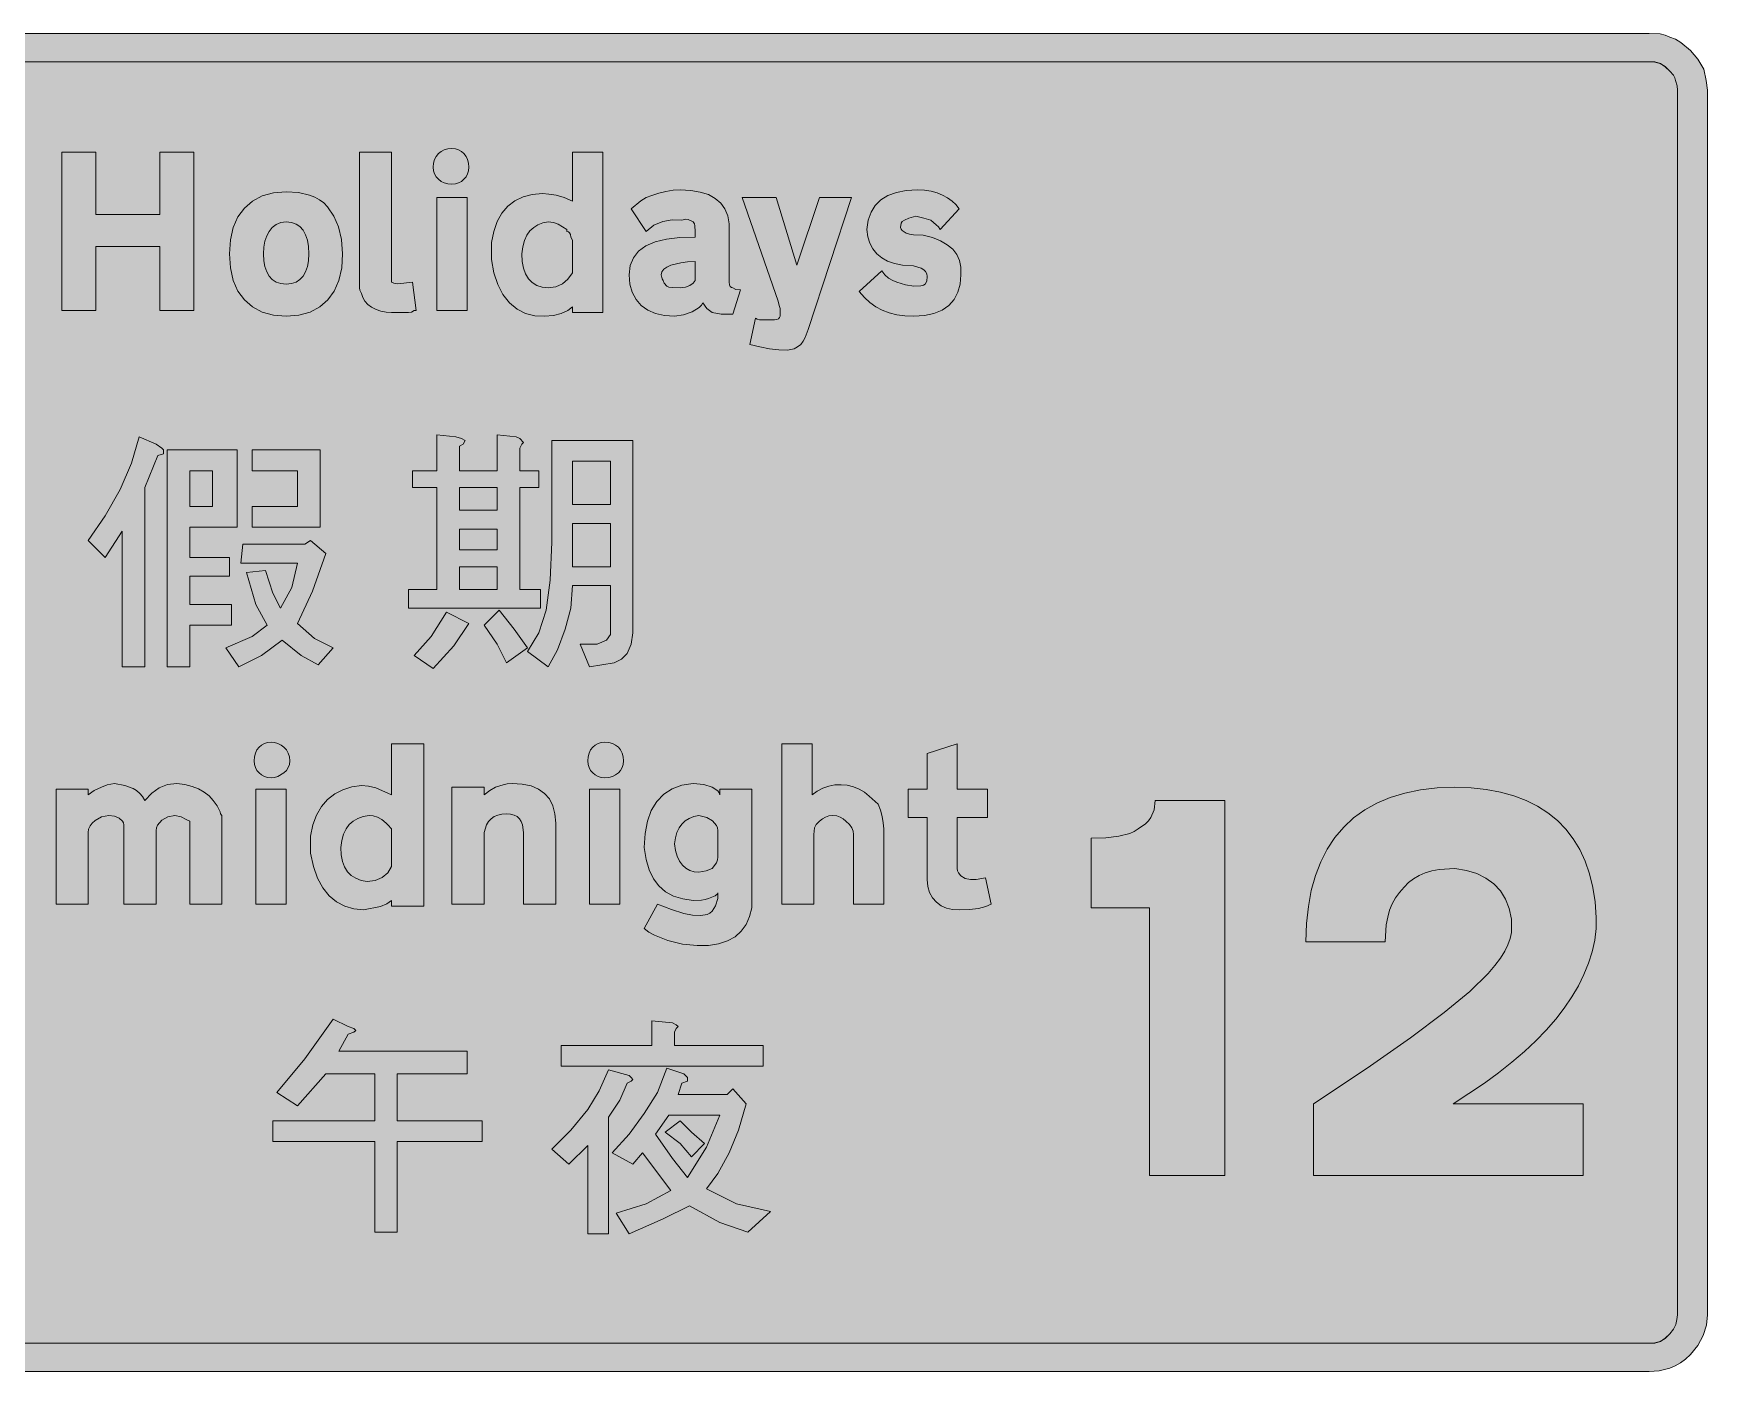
# Model space of a CAD drawing. Header units: metres. Extents: x 22 to 547, y 30 to 243.
# Drawn here: x 280.6 to 547, y 30.5 to 243.5 of the extents above; entities that cross this region are included whole.
import ezdxf

# ---------------------------------------------------------------- set-up
doc = ezdxf.new("R2010")
doc.units = ezdxf.units.M
doc.layers.add('FILL_BLACK_000000', color=7, linetype='Continuous', true_color=0x000000)
doc.layers.add('FILL_WHITE_FFFFFF', color=7, linetype='Continuous', true_color=0xffffff)

msp = doc.modelspace()

# ---------------------------------------------------------------- hatches: boundary and pattern name
at = {"layer": 'FILL_BLACK_000000', "true_color": 0x000000}
h = msp.add_hatch(color=7, dxfattribs=at)
h.dxf.hatch_style = 1
h.paths.add_polyline_path([(539.45, 243.4), (540.26, 243.23), (540.99, 242.88), (541.89, 242.55), (542.75, 242.05), (544.29, 240.78), (545.45, 239.39), (546.39, 237.78), (546.8, 236.02), (546.99, 234.48), (546.99, 39.48), (546.82, 37.86), (546.31, 36.22), (545.47, 34.63), (544.29, 33.18), (543.49, 32.46), (542.67, 31.87), (541.83, 31.4), (540.99, 31.04), (539.31, 30.61), (537.69, 30.48), (31.29, 30.48), (29.67, 30.61), (28.03, 31.04), (27.22, 31.4), (26.44, 31.87), (25.69, 32.46), (24.99, 33.18), (23.71, 34.57), (23.22, 35.33), (22.89, 36.18), (22.54, 37.08), (22.36, 37.94), (22.29, 39.48), (22.29, 234.48), (22.42, 236.1), (22.85, 237.74), (23.21, 238.55), (23.68, 239.33), (24.27, 240.08), (24.99, 240.78), (26.38, 242.05), (27.14, 242.55), (27.99, 242.88), (28.89, 243.23), (29.75, 243.4), (31.29, 243.48), (537.69, 243.48), (539.45, 243.4)])
h.paths.add_polyline_path([(29.57, 238.61), (28.81, 238.19), (28.14, 237.63), (27.58, 236.96), (27.16, 236.2), (26.88, 235.36), (26.79, 234.48), (26.79, 39.48), (26.85, 38.76), (27.05, 37.98), (27.42, 37.2), (27.99, 36.48), (28.89, 35.74), (29.75, 35.28), (30.56, 35.05), (31.29, 34.98), (537.69, 34.98), (538.59, 35.05), (539.45, 35.28), (540.26, 35.74), (540.99, 36.48), (541.56, 37.2), (541.93, 37.98), (542.13, 38.76), (542.19, 39.48), (542.19, 234.48), (542.15, 235.12), (541.89, 235.98), (541.79, 236.43), (541.55, 236.84), (540.99, 237.48), (540.26, 238.22), (539.45, 238.68), (538.59, 238.91), (537.69, 238.98), (31.29, 238.98), (30.41, 238.89), (29.57, 238.61)], flags=16)
h = msp.add_hatch(color=7, dxfattribs=at)
h.dxf.hatch_style = 1
h.paths.add_polyline_path([(295.59, 214.68), (300.69, 214.68), (300.69, 224.58), (306.09, 224.58), (306.09, 199.38), (300.69, 199.38), (300.69, 209.58), (295.59, 209.58), (290.49, 209.58), (290.49, 199.38), (285.09, 199.38), (285.09, 224.58), (290.49, 224.58), (290.49, 214.68), (295.59, 214.68)])
h = msp.add_hatch(color=7, dxfattribs=at)
h.dxf.hatch_style = 1
h.paths.add_polyline_path([(337.59, 205.08), (337.59, 204.78), (337.59, 204.18), (337.59, 203.88), (337.94, 203.71), (338.57, 203.65), (340.89, 203.88), (341.49, 199.38), (341.19, 199.38), (340.74, 199.12), (340.29, 199.08), (337.59, 199.08), (336.71, 199.14), (335.87, 199.3), (335.1, 199.55), (334.4, 199.9), (333.81, 200.34), (333.33, 200.85), (332.98, 201.43), (332.79, 202.08), (332.53, 202.64), (332.49, 202.98), (332.49, 203.28), (332.49, 224.58), (337.59, 224.58), (337.59, 205.08)])
h = msp.add_hatch(color=7, dxfattribs=at)
h.dxf.hatch_style = 1
h.paths.add_polyline_path([(349.84, 221.63), (349.68, 221.13), (349.43, 220.67), (349.1, 220.27), (348.7, 219.94), (348.24, 219.69), (347.74, 219.53), (347.19, 219.48), (346.54, 219.53), (345.96, 219.69), (345.45, 219.94), (345.02, 220.27), (344.66, 220.67), (344.41, 221.13), (344.25, 221.63), (344.19, 222.18), (344.25, 222.83), (344.41, 223.41), (344.66, 223.92), (345.02, 224.35), (345.45, 224.71), (345.96, 224.96), (346.54, 225.12), (347.19, 225.18), (347.74, 225.12), (348.24, 224.96), (348.7, 224.71), (349.1, 224.35), (349.43, 223.92), (349.68, 223.41), (349.84, 222.83), (349.89, 222.18), (349.84, 221.63)])
h = msp.add_hatch(color=7, dxfattribs=at)
h.dxf.hatch_style = 1
h.paths.add_polyline_path([(371.19, 224.58), (371.19, 199.08), (366.39, 199.08), (366.39, 199.98), (365.6, 199.37), (364.59, 198.89), (363.35, 198.59), (361.89, 198.48), (360.35, 198.53), (358.89, 198.92), (357.54, 199.61), (356.34, 200.62), (355.3, 201.92), (354.47, 203.5), (353.85, 205.36), (353.49, 207.48), (353.49, 208.08), (353.49, 209.58), (353.49, 210.18), (353.83, 211.98), (354.38, 213.55), (355.13, 214.89), (356.08, 215.99), (357.21, 216.86), (358.51, 217.48), (359.97, 217.85), (361.59, 217.98), (362.59, 217.92), (363.76, 217.72), (365.05, 217.35), (366.39, 216.78), (366.39, 224.58), (371.19, 224.58)])
h.paths.add_polyline_path([(366.35, 210.59), (366.09, 211.08), (366.04, 211.47), (365.9, 211.75), (365.71, 211.92), (365.49, 211.98), (365.49, 212.28), (364.1, 213.1), (363.34, 213.38), (362.49, 213.48), (361.63, 213.31), (360.86, 213.02), (360.19, 212.6), (359.6, 212.05), (359.12, 211.36), (358.74, 210.53), (358.46, 209.53), (358.29, 208.38), (358.36, 207.2), (358.57, 206.14), (358.91, 205.22), (359.38, 204.44), (359.97, 203.82), (360.69, 203.36), (361.53, 203.08), (362.49, 202.98), (363.73, 203.14), (364.78, 203.62), (365.65, 204.37), (366.39, 205.38), (366.39, 209.88), (366.35, 210.59)], flags=16)
h = msp.add_hatch(color=7, dxfattribs=at)
h.dxf.hatch_style = 1
h.paths.add_polyline_path([(385.85, 212.84), (385.76, 213.2), (385.59, 213.48), (384.8, 213.85), (384.37, 213.9), (383.79, 213.78), (382.22, 213.84), (380.72, 213.55), (379.32, 212.94), (378.09, 211.98), (375.69, 215.58), (377.23, 216.85), (378.09, 217.35), (378.99, 217.68), (380.11, 218.07), (381.24, 218.35), (382.37, 218.52), (383.49, 218.58), (385.19, 218.5), (386.69, 218.24), (387.99, 217.82), (389.08, 217.23), (389.96, 216.47), (390.62, 215.54), (391.07, 214.45), (391.29, 213.18), (391.29, 203.88), (391.34, 203.49), (391.48, 203.2), (391.67, 203.04), (391.89, 202.98), (392.38, 202.72), (393.09, 202.68), (391.89, 198.78), (390.02, 198.82), (388.59, 199.08), (387.73, 199.72), (387.09, 200.58), (386.88, 200.23), (386.51, 199.87), (385.4, 199.19), (384.01, 198.68), (382.59, 198.48), (380.99, 198.59), (379.57, 198.92), (378.33, 199.46), (377.3, 200.2), (376.48, 201.15), (375.88, 202.28), (375.51, 203.59), (375.39, 205.08), (375.56, 206.54), (376.06, 207.79), (376.89, 208.82), (378.05, 209.65), (379.54, 210.29), (381.34, 210.73), (383.46, 210.99), (385.89, 211.08), (385.89, 211.98), (385.85, 212.84)])
h.paths.add_polyline_path([(380.79, 204.18), (380.98, 203.73), (381.39, 203.28), (381.72, 203.11), (382.22, 203.02), (383.49, 202.98), (384.33, 203.08), (385.03, 203.35), (385.56, 203.74), (385.89, 204.18), (385.89, 207.18), (384.65, 207.13), (383.6, 206.99), (381.99, 206.58), (381.38, 206.3), (380.9, 205.94), (380.6, 205.53), (380.49, 205.08), (380.64, 204.4), (380.79, 204.18)], flags=16)
h = msp.add_hatch(color=7, dxfattribs=at)
h.dxf.hatch_style = 1
h.paths.add_polyline_path([(428.06, 203.59), (427.69, 202.28), (427.08, 201.15), (426.24, 200.2), (425.17, 199.46), (423.89, 198.92), (422.39, 198.59), (420.69, 198.48), (419.28, 198.54), (417.98, 198.71), (416.78, 199), (415.67, 199.42), (414.64, 199.96), (413.69, 200.63), (412.81, 201.44), (411.99, 202.38), (415.59, 205.68), (416.09, 205.06), (416.68, 204.55), (417.32, 204.16), (417.99, 203.88), (419.34, 203.47), (420.69, 203.28), (421.82, 203.32), (422.21, 203.41), (422.49, 203.58), (422.75, 204.07), (422.79, 204.78), (422.73, 205.2), (422.56, 205.57), (422.27, 205.88), (421.85, 206.13), (420.64, 206.47), (418.89, 206.58), (417.62, 206.86), (416.52, 207.26), (415.58, 207.78), (414.8, 208.42), (414.18, 209.18), (413.7, 210.08), (413.37, 211.11), (413.19, 212.28), (413.42, 213.76), (413.87, 215.04), (414.54, 216.12), (415.44, 217), (416.56, 217.69), (417.91, 218.19), (419.49, 218.48), (421.29, 218.58), (422.39, 218.52), (423.42, 218.36), (424.38, 218.11), (425.27, 217.75), (426.07, 217.32), (426.77, 216.81), (427.38, 216.23), (427.89, 215.58), (424.89, 212.28), (424.61, 212.68), (424.25, 213.03), (423.39, 213.78), (422.3, 214.08), (420.99, 214.38), (419.87, 214.08), (419.19, 213.78), (418.84, 213.55), (418.66, 213.29), (418.59, 212.58), (418.65, 212.35), (418.81, 212.13), (419.49, 211.68), (420, 211.51), (420.62, 211.42), (422.19, 211.38), (423.67, 210.99), (424.94, 210.48), (426.01, 209.86), (426.88, 209.13), (427.53, 208.29), (427.97, 207.33), (428.19, 206.26), (428.19, 205.08), (428.06, 203.59)])
h = msp.add_hatch(color=7, dxfattribs=at)
h.dxf.hatch_style = 1
h.paths.add_polyline_path([(329.19, 204.18), (328.45, 202.48), (327.43, 201.07), (326.14, 199.95), (324.6, 199.14), (322.81, 198.65), (320.79, 198.48), (318.77, 198.65), (316.98, 199.14), (315.44, 199.95), (314.15, 201.07), (313.13, 202.48), (312.39, 204.18), (311.94, 206.15), (311.79, 208.38), (311.94, 210.61), (312.39, 212.58), (313.13, 214.28), (314.15, 215.69), (315.44, 216.81), (316.98, 217.62), (318.77, 218.11), (320.79, 218.28), (322.75, 218.16), (324.54, 217.75), (325.35, 217.43), (326.11, 217.01), (326.79, 216.5), (327.39, 215.88), (328.4, 214.41), (329.15, 212.69), (329.63, 210.69), (329.79, 208.38), (329.64, 206.15), (329.19, 204.18)])
h.paths.add_polyline_path([(324.17, 210.57), (323.88, 211.44), (323.49, 212.17), (322.98, 212.74), (322.37, 213.15), (321.63, 213.4), (320.79, 213.48), (319.95, 213.37), (319.21, 213.07), (318.6, 212.59), (318.09, 211.98), (317.7, 211.25), (317.41, 210.4), (317.25, 209.45), (317.19, 208.38), (317.25, 207.31), (317.41, 206.36), (317.7, 205.54), (318.09, 204.85), (318.6, 204.31), (319.21, 203.91), (319.95, 203.66), (320.79, 203.58), (321.63, 203.66), (322.37, 203.91), (322.98, 204.31), (323.49, 204.85), (323.88, 205.54), (324.17, 206.36), (324.33, 207.31), (324.39, 208.38), (324.33, 209.55), (324.17, 210.57)], flags=16)
h = msp.add_hatch(color=7, dxfattribs=at)
h.dxf.hatch_style = 1
h.paths.add_polyline_path([(344.79, 199.38), (344.79, 217.38), (349.59, 217.38), (349.59, 199.38), (344.79, 199.38)])
h = msp.add_hatch(color=7, dxfattribs=at)
h.dxf.hatch_style = 1
h.paths.add_polyline_path([(403.89, 196.38), (403.4, 195.07), (403.09, 194.48), (402.69, 193.98), (402.19, 193.59), (401.64, 193.3), (400.59, 193.08), (399.19, 193.14), (397.7, 193.3), (396.16, 193.59), (394.59, 193.98), (395.49, 198.18), (395.77, 198.01), (396.13, 197.92), (396.99, 197.88), (398.49, 197.88), (398.88, 197.93), (399.17, 198.07), (399.33, 198.26), (399.39, 198.48), (399.39, 199.68), (399.24, 200.17), (399.09, 200.88), (393.39, 217.38), (398.79, 217.38), (402.09, 206.58), (405.69, 217.38), (410.79, 217.38), (403.89, 196.38)])
h = msp.add_hatch(color=7, dxfattribs=at)
h.dxf.hatch_style = 1
h.paths.add_polyline_path([(300.99, 177.48), (301.29, 177.18), (301.29, 176.58), (300.39, 176.28), (298.29, 171.18), (298.29, 142.68), (294.69, 142.68), (294.69, 164.28), (291.99, 160.08), (289.29, 162.78), (291.99, 166.68), (294.39, 170.88), (296.19, 175.08), (297.39, 179.28), (300.09, 178.08), (300.99, 177.48)])
h = msp.add_hatch(color=7, dxfattribs=at)
h.dxf.hatch_style = 1
h.paths.add_polyline_path([(348.69, 178.98), (349.29, 178.68), (348.99, 178.08), (348.39, 177.78), (348.39, 173.88), (354.39, 173.88), (354.39, 179.58), (357.39, 179.28), (357.99, 178.98), (358.59, 178.38), (358.29, 178.08), (357.99, 177.48), (357.99, 173.88), (360.99, 173.88), (360.99, 171.18), (357.99, 171.18), (357.99, 154.98), (361.29, 154.98), (361.29, 151.98), (340.29, 151.98), (340.29, 154.98), (344.79, 154.98), (344.79, 171.18), (340.89, 171.18), (340.89, 173.88), (344.79, 173.88), (344.79, 179.58), (347.79, 179.28), (348.69, 178.98)])
h.paths.add_polyline_path([(348.39, 161.28), (354.39, 161.28), (354.39, 164.58), (348.39, 164.58), (348.39, 161.28)], flags=16)
h.paths.add_polyline_path([(348.39, 158.58), (348.39, 154.98), (354.39, 154.98), (354.39, 158.58), (348.39, 158.58)], flags=16)
h.paths.add_polyline_path([(354.39, 171.18), (348.39, 171.18), (348.39, 167.58), (354.39, 167.58), (354.39, 171.18)], flags=16)
h = msp.add_hatch(color=7, dxfattribs=at)
h.dxf.hatch_style = 1
h.paths.add_polyline_path([(375.69, 146.28), (375.09, 144.78), (374.19, 143.88), (372.99, 143.28), (369.09, 142.68), (367.59, 146.28), (370.29, 146.28), (371.79, 146.88), (372.39, 147.78), (372.39, 155.58), (366.39, 155.58), (366.09, 151.98), (365.19, 148.68), (363.99, 145.38), (362.49, 142.68), (359.19, 145.08), (360.99, 148.08), (362.19, 151.68), (362.79, 156.48), (363.09, 162.48), (363.09, 178.68), (375.99, 178.68), (375.99, 148.08), (375.69, 146.28)])
h.paths.add_polyline_path([(366.39, 165.48), (366.39, 158.58), (372.39, 158.58), (372.39, 165.48), (366.39, 165.48)], flags=16)
h.paths.add_polyline_path([(372.39, 175.38), (366.39, 175.38), (366.39, 168.48), (372.39, 168.48), (372.39, 175.38)], flags=16)
h = msp.add_hatch(color=7, dxfattribs=at)
h.dxf.hatch_style = 1
h.paths.add_polyline_path([(312.99, 164.88), (305.49, 164.88), (305.49, 160.08), (311.79, 160.08), (311.79, 157.08), (305.49, 157.08), (305.49, 152.58), (312.09, 152.58), (312.09, 149.28), (305.49, 149.28), (305.49, 142.68), (301.89, 142.68), (301.89, 177.18), (312.99, 177.18), (312.99, 164.88)])
h.paths.add_polyline_path([(309.09, 173.88), (305.49, 173.88), (305.49, 168.18), (309.09, 168.18), (309.09, 173.88)], flags=16)
h = msp.add_hatch(color=7, dxfattribs=at)
h.dxf.hatch_style = 1
h.paths.add_polyline_path([(326.19, 177.18), (326.19, 164.88), (315.39, 164.88), (315.39, 168.18), (322.59, 168.18), (322.59, 173.88), (315.39, 173.88), (315.39, 177.18), (326.19, 177.18)])
h = msp.add_hatch(color=7, dxfattribs=at)
h.dxf.hatch_style = 1
h.paths.add_polyline_path([(323.79, 162.18), (324.69, 162.78), (327.09, 160.68), (324.99, 154.68), (322.59, 149.58), (325.29, 147.18), (328.29, 145.68), (325.89, 142.98), (323.19, 144.48), (320.19, 146.88), (316.89, 144.48), (313.29, 142.68), (311.19, 145.68), (315.39, 147.48), (317.79, 149.28), (315.99, 152.58), (314.49, 157.68), (317.49, 157.98), (318.69, 154.38), (319.89, 151.98), (321.69, 155.28), (322.59, 159.18), (313.59, 159.18), (313.89, 162.18), (323.79, 162.18)])
h = msp.add_hatch(color=7, dxfattribs=at)
h.dxf.hatch_style = 1
h.paths.add_polyline_path([(343.89, 147.48), (346.29, 151.38), (349.89, 149.58), (347.49, 145.98), (344.19, 142.38), (341.19, 144.48), (343.89, 147.48)])
h = msp.add_hatch(color=7, dxfattribs=at)
h.dxf.hatch_style = 1
h.paths.add_polyline_path([(357.09, 148.68), (359.19, 145.68), (355.89, 143.28), (354.39, 146.28), (352.29, 149.28), (354.69, 151.68), (357.09, 148.68)])
h = msp.add_hatch(color=7, dxfattribs=at)
h.dxf.hatch_style = 1
h.paths.add_polyline_path([(321.32, 127.13), (321.13, 126.63), (320.84, 126.17), (320.45, 125.77), (319.49, 125.19), (318.95, 125.03), (318.39, 124.98), (317.84, 125.03), (317.34, 125.19), (316.88, 125.44), (316.48, 125.77), (316.15, 126.17), (315.9, 126.63), (315.74, 127.13), (315.69, 127.68), (315.74, 128.33), (315.9, 128.91), (316.15, 129.42), (316.48, 129.85), (316.88, 130.21), (317.34, 130.46), (317.84, 130.62), (318.39, 130.68), (318.95, 130.62), (319.49, 130.46), (320, 130.21), (320.45, 129.85), (320.84, 129.42), (321.13, 128.91), (321.32, 128.33), (321.39, 127.68), (321.32, 127.13)])
h = msp.add_hatch(color=7, dxfattribs=at)
h.dxf.hatch_style = 1
h.paths.add_polyline_path([(374.43, 127.13), (374.27, 126.63), (374.02, 126.17), (373.67, 125.77), (373.23, 125.44), (372.72, 125.19), (372.14, 125.03), (371.49, 124.98), (370.94, 125.03), (370.44, 125.19), (369.98, 125.44), (369.58, 125.77), (369.25, 126.17), (369, 126.63), (368.84, 127.13), (368.79, 127.68), (368.84, 128.33), (369, 128.91), (369.25, 129.42), (369.58, 129.85), (369.98, 130.21), (370.44, 130.46), (370.94, 130.62), (371.49, 130.68), (372.14, 130.62), (372.72, 130.46), (373.23, 130.21), (373.67, 129.85), (374.02, 129.42), (374.27, 128.91), (374.43, 128.33), (374.49, 127.68), (374.43, 127.13)])
h = msp.add_hatch(color=7, dxfattribs=at)
h.dxf.hatch_style = 1
h.paths.add_polyline_path([(342.69, 130.38), (342.69, 104.58), (337.59, 104.58), (337.59, 105.48), (336.8, 104.91), (335.79, 104.5), (333.09, 103.98), (331.56, 104.12), (330.13, 104.54), (328.82, 105.25), (327.65, 106.23), (326.64, 107.5), (325.79, 109.04), (325.14, 110.87), (324.69, 112.98), (324.69, 113.58), (324.69, 115.38), (324.69, 115.68), (325.04, 117.48), (325.62, 119.05), (326.41, 120.4), (327.39, 121.53), (328.54, 122.43), (329.84, 123.1), (331.26, 123.55), (332.79, 123.78), (333.92, 123.67), (335.08, 123.37), (337.59, 122.28), (337.59, 130.38), (342.69, 130.38)])
h.paths.add_polyline_path([(337.59, 116.88), (336.99, 117.48), (336.69, 117.78), (336.02, 118.35), (335.34, 118.72), (334.66, 118.92), (333.99, 118.98), (333.03, 118.81), (332.19, 118.52), (331.46, 118.1), (330.84, 117.55), (330.33, 116.86), (329.94, 116.03), (329.66, 115.03), (329.49, 113.88), (329.56, 112.71), (329.77, 111.69), (330.11, 110.8), (330.58, 110.05), (331.17, 109.45), (331.89, 108.99), (332.73, 108.66), (333.69, 108.48), (334.97, 108.64), (336.09, 109.12), (336.98, 109.87), (337.59, 110.88), (337.59, 115.38), (337.59, 116.88)], flags=16)
h = msp.add_hatch(color=7, dxfattribs=at)
h.dxf.hatch_style = 1
h.paths.add_polyline_path([(405.32, 122.88), (406.21, 123.35), (407.15, 123.67), (408.13, 123.85), (409.12, 123.9), (410.1, 123.8), (411.06, 123.56), (411.99, 123.18), (412.84, 122.68), (413.6, 122.09), (414.99, 120.78), (415.38, 119.83), (415.66, 118.83), (415.83, 117.83), (415.89, 116.88), (415.89, 104.88), (411.09, 104.88), (411.09, 115.98), (411.03, 116.48), (410.83, 117.03), (410.46, 117.58), (409.89, 118.08), (409.44, 118.47), (408.95, 118.75), (408.41, 118.92), (407.79, 118.98), (407.17, 118.92), (406.63, 118.75), (406.14, 118.47), (405.69, 118.08), (405.17, 117.58), (404.9, 117.03), (404.79, 115.98), (404.79, 104.88), (399.69, 104.88), (399.69, 130.38), (404.49, 130.38), (404.49, 122.28), (405.32, 122.88)])
h = msp.add_hatch(color=7, dxfattribs=at)
h.dxf.hatch_style = 1
h.paths.add_polyline_path([(432.39, 123.18), (432.39, 118.68), (427.59, 118.68), (427.59, 110.58), (427.64, 110.18), (427.78, 109.87), (428.19, 109.38), (428.83, 108.97), (429.69, 108.78), (430.59, 108.78), (432.09, 109.08), (432.99, 104.88), (432.15, 104.49), (431, 104.2), (429.57, 104.04), (427.89, 103.98), (426.82, 104.04), (425.87, 104.24), (425.02, 104.61), (424.29, 105.18), (423.68, 105.91), (423.2, 106.75), (422.9, 107.71), (422.79, 108.78), (422.79, 118.68), (419.79, 118.68), (419.79, 123.18), (422.79, 123.18), (422.79, 128.88), (427.59, 130.38), (427.59, 123.18), (432.39, 123.18)])
h = msp.add_hatch(color=7, dxfattribs=at)
h.dxf.hatch_style = 1
h.paths.add_polyline_path([(301.99, 118.77), (301.03, 118.23), (300.35, 117.46), (300.16, 117.03), (300.09, 116.58), (300.09, 116.28), (300.09, 104.88), (294.99, 104.88), (294.99, 117.48), (294.94, 117.8), (294.78, 118.09), (294.24, 118.57), (293.47, 118.87), (292.59, 118.98), (291.44, 118.77), (290.38, 118.19), (289.94, 117.79), (289.59, 117.33), (289.37, 116.83), (289.29, 116.28), (289.29, 104.88), (284.19, 104.88), (284.19, 123.18), (289.29, 123.18), (289.29, 122.28), (290.23, 122.99), (291.39, 123.48), (292.33, 123.89), (293.49, 124.08), (295.13, 123.78), (296.45, 123.29), (297.01, 122.95), (297.5, 122.52), (297.92, 122), (298.29, 121.38), (299.42, 122.56), (300.61, 123.4), (301.92, 123.91), (303.39, 124.08), (304.67, 123.91), (305.82, 123.63), (306.84, 123.24), (307.74, 122.73), (308.53, 122.11), (309.21, 121.38), (309.8, 120.54), (310.29, 119.58), (310.33, 119.28), (310.59, 118.98), (310.59, 118.38), (310.59, 118.08), (310.59, 104.88), (305.49, 104.88), (305.49, 117.48), (305.49, 118.08), (304.89, 118.38), (304.1, 118.79), (303.09, 118.98), (301.99, 118.77)])
h = msp.add_hatch(color=7, dxfattribs=at)
h.dxf.hatch_style = 1
h.paths.add_polyline_path([(315.99, 104.88), (315.99, 123.18), (320.79, 123.18), (320.79, 104.88), (315.99, 104.88)])
h = msp.add_hatch(color=7, dxfattribs=at)
h.dxf.hatch_style = 1
h.paths.add_polyline_path([(358.59, 104.88), (358.59, 115.68), (358.59, 115.98), (358.59, 116.28), (358.42, 117.51), (358.21, 118.02), (357.92, 118.45), (357.54, 118.81), (357.07, 119.06), (356.52, 119.22), (355.89, 119.28), (355.14, 119.22), (354.48, 119.06), (353.91, 118.81), (353.42, 118.45), (353.01, 118.02), (352.68, 117.51), (352.29, 116.28), (352.29, 104.88), (347.19, 104.88), (347.19, 123.48), (352.29, 123.48), (352.29, 122.28), (353.19, 122.99), (354.09, 123.48), (355.33, 123.89), (355.99, 124.03), (356.79, 124.08), (358.38, 123.98), (359.77, 123.69), (360.95, 123.19), (361.93, 122.5), (362.69, 121.62), (363.24, 120.54), (363.58, 119.26), (363.69, 117.78), (363.69, 117.48), (363.69, 104.88), (358.59, 104.88)])
h = msp.add_hatch(color=7, dxfattribs=at)
h.dxf.hatch_style = 1
h.paths.add_polyline_path([(369.09, 104.88), (369.09, 123.18), (373.89, 123.18), (373.89, 104.88), (369.09, 104.88)])
h = msp.add_hatch(color=7, dxfattribs=at)
h.dxf.hatch_style = 1
h.paths.add_polyline_path([(393.99, 101.65), (393.22, 100.59), (392.23, 99.7), (391.03, 99.02), (389.62, 98.54), (388, 98.29), (386.19, 98.28), (383.87, 98.49), (381.54, 99.07), (379.44, 99.93), (378.54, 100.43), (377.79, 100.98), (379.89, 104.88), (382.1, 104.02), (384.09, 103.38), (385.44, 103.12), (386.79, 103.08), (387.8, 103.25), (388.22, 103.46), (388.59, 103.75), (389.15, 104.6), (389.49, 105.78), (389.49, 106.68), (389.38, 106.45), (389.08, 106.23), (387.99, 105.78), (387.49, 105.61), (386.9, 105.52), (385.59, 105.48), (383.9, 105.71), (382.43, 106.16), (381.17, 106.85), (380.11, 107.77), (379.26, 108.93), (378.59, 110.33), (378.1, 111.98), (377.79, 113.88), (377.92, 116.11), (378.29, 118.09), (378.91, 119.8), (379.78, 121.23), (380.88, 122.38), (382.22, 123.25), (383.79, 123.81), (385.59, 124.08), (387.26, 123.93), (388.59, 123.52), (389.47, 122.94), (389.71, 122.62), (389.79, 122.28), (389.79, 123.18), (394.89, 123.18), (394.89, 104.28), (394.55, 102.89), (393.99, 101.65)])
h.paths.add_polyline_path([(389.27, 117.42), (388.67, 118.12), (387.72, 118.65), (386.49, 118.98), (385.65, 118.81), (384.91, 118.53), (384.28, 118.14), (383.75, 117.63), (383.32, 117.01), (382.99, 116.28), (382.75, 115.44), (382.59, 114.48), (382.76, 113.43), (383.03, 112.51), (383.4, 111.74), (383.87, 111.1), (384.41, 110.61), (385.04, 110.26), (385.73, 110.05), (386.49, 109.98), (387.65, 110.17), (388.59, 110.58), (389.27, 111.48), (389.43, 111.93), (389.49, 112.38), (389.49, 116.58), (389.43, 117.02), (389.27, 117.42)], flags=16)
h = msp.add_hatch(color=7, dxfattribs=at)
h.dxf.hatch_style = 1
h.paths.add_polyline_path([(527.19, 73.08), (527.19, 61.68), (484.29, 61.68), (484.29, 73.08), (492.84, 78.78), (499.72, 83.59), (505.09, 87.62), (509.15, 91), (512.07, 93.85), (513.16, 95.11), (514.03, 96.28), (514.71, 97.38), (515.21, 98.42), (515.56, 99.41), (515.79, 100.38), (515.79, 100.68), (515.79, 102.18), (515.79, 102.48), (515.44, 104.18), (514.85, 105.69), (514.02, 106.99), (512.98, 108.1), (511.72, 109.02), (510.26, 109.74), (508.62, 110.26), (506.79, 110.58), (504.26, 110.41), (503.12, 110.18), (502.06, 109.87), (501.09, 109.45), (500.21, 108.93), (499.41, 108.31), (498.69, 107.58), (497.96, 106.76), (497.34, 105.88), (496.82, 104.93), (496.4, 103.9), (496.09, 102.79), (495.86, 101.59), (495.69, 98.88), (483.09, 98.88), (483.18, 101.78), (483.47, 104.5), (483.94, 107.05), (484.6, 109.43), (485.44, 111.63), (486.48, 113.65), (487.69, 115.49), (489.09, 117.14), (490.67, 118.61), (492.44, 119.89), (494.38, 120.98), (496.51, 121.87), (498.81, 122.57), (501.29, 123.08), (503.95, 123.38), (506.79, 123.48), (509.36, 123.4), (511.78, 123.14), (514.05, 122.73), (516.17, 122.14), (518.14, 121.4), (519.95, 120.49), (521.6, 119.42), (523.1, 118.19), (524.44, 116.81), (525.62, 115.26), (526.65, 113.56), (527.5, 111.71), (528.2, 109.7), (528.73, 107.55), (529.09, 105.24), (529.29, 102.78), (529.29, 102.48), (529.29, 101.28), (529.29, 100.98), (529.04, 99.13), (528.63, 97.3), (528.06, 95.47), (527.33, 93.67), (526.44, 91.87), (525.4, 90.1), (524.2, 88.33), (522.84, 86.58), (521.33, 84.84), (519.66, 83.12), (517.84, 81.41), (515.87, 79.72), (513.75, 78.04), (511.48, 76.37), (506.49, 73.08), (527.19, 73.08)])
h = msp.add_hatch(color=7, dxfattribs=at)
h.dxf.hatch_style = 1
h.paths.add_polyline_path([(470.19, 61.68), (458.19, 61.68), (458.19, 104.28), (448.89, 104.28), (448.89, 115.38), (451.24, 115.45), (453.31, 115.68), (455.05, 116.14), (455.77, 116.47), (456.39, 116.88), (457.57, 117.67), (458.04, 118.15), (458.42, 118.68), (458.92, 119.92), (459.09, 121.38), (470.19, 121.38), (470.19, 61.68)])
h = msp.add_hatch(color=7, dxfattribs=at)
h.dxf.hatch_style = 1
h.paths.add_polyline_path([(323.79, 80.28), (328.29, 86.58), (330.69, 85.38), (331.59, 85.08), (331.89, 84.78), (331.59, 84.48), (330.69, 84.18), (329.19, 81.48), (349.59, 81.48), (349.59, 77.88), (338.49, 77.88), (338.49, 70.38), (351.99, 70.38), (351.99, 67.08), (338.49, 67.08), (338.49, 52.68), (334.89, 52.68), (334.89, 67.08), (318.69, 67.08), (318.69, 70.38), (334.89, 70.38), (334.89, 77.88), (327.09, 77.88), (322.59, 72.78), (319.29, 74.88), (323.79, 80.28)])
h = msp.add_hatch(color=7, dxfattribs=at)
h.dxf.hatch_style = 1
h.paths.add_polyline_path([(378.99, 82.38), (378.99, 86.28), (382.29, 85.98), (382.89, 85.68), (383.19, 85.38), (382.89, 85.08), (382.59, 84.48), (382.59, 82.38), (396.69, 82.38), (396.69, 79.08), (364.59, 79.08), (364.59, 82.38), (378.99, 82.38)])
h = msp.add_hatch(color=7, dxfattribs=at)
h.dxf.hatch_style = 1
h.paths.add_polyline_path([(375.69, 77.28), (375.99, 76.98), (375.69, 76.68), (375.09, 76.38), (373.89, 73.68), (372.09, 70.98), (372.09, 52.38), (368.79, 52.38), (368.79, 66.48), (365.79, 63.48), (363.09, 65.88), (366.09, 68.88), (368.79, 72.18), (370.59, 75.18), (372.09, 78.48), (375.39, 77.58), (375.69, 77.28)])
h = msp.add_hatch(color=7, dxfattribs=at)
h.dxf.hatch_style = 1
h.paths.add_polyline_path([(384.69, 76.98), (384.69, 76.68), (383.79, 76.38), (383.19, 74.58), (390.99, 74.58), (391.89, 75.48), (393.99, 73.08), (392.79, 68.88), (391.29, 65.28), (389.49, 61.98), (387.69, 59.58), (392.49, 57.18), (397.89, 55.98), (394.29, 52.68), (389.79, 54.18), (384.99, 56.88), (380.79, 54.78), (375.39, 52.38), (373.29, 55.68), (378.09, 57.18), (381.99, 59.28), (377.49, 65.28), (375.99, 63.48), (372.69, 65.28), (375.39, 68.28), (377.79, 71.58), (379.89, 74.88), (381.39, 78.78), (384.09, 77.88), (384.69, 77.28), (384.69, 76.98)])
h.paths.add_polyline_path([(384.69, 61.38), (387.69, 66.18), (389.79, 71.28), (381.69, 71.28), (379.59, 68.28), (382.29, 64.38), (384.69, 61.38)], flags=16)
h = msp.add_hatch(color=7, dxfattribs=at)
h.dxf.hatch_style = 1
h.paths.add_polyline_path([(385.29, 68.58), (387.39, 66.78), (385.29, 64.68), (383.49, 66.78), (381.09, 68.58), (383.49, 70.38), (385.29, 68.58)])
at = {"layer": 'FILL_WHITE_FFFFFF', "true_color": 0xffffff}
h = msp.add_hatch(color=7, dxfattribs=at)
h.dxf.hatch_style = 1
h.paths.add_polyline_path([(537.69, 238.98), (538.59, 238.94), (539.49, 238.68), (540.24, 238.19), (540.99, 237.48), (541.55, 236.84), (541.79, 236.43), (541.89, 235.98), (542.15, 235.12), (542.19, 234.48), (542.19, 39.48), (542.13, 38.76), (541.93, 37.98), (541.56, 37.2), (540.99, 36.48), (540.24, 35.77), (539.49, 35.28), (538.59, 35.02), (537.69, 34.98), (31.29, 34.98), (30.56, 35.05), (29.75, 35.28), (28.89, 35.74), (27.99, 36.48), (27.54, 37.12), (27.09, 37.98), (26.83, 38.84), (26.79, 39.48), (26.79, 234.48), (26.88, 235.36), (27.16, 236.2), (27.58, 236.96), (28.14, 237.63), (28.81, 238.19), (29.57, 238.61), (30.41, 238.89), (31.29, 238.98), (537.69, 238.98)])

# ---------------------------------------------------------------- linework, layer by layer
at = {"layer": 'FILL_BLACK_000000', "lineweight": 0, "true_color": 0x000000}
for points in [[(31.29, 243.48), (537.69, 243.48), (539.45, 243.4), (540.26, 243.23), (540.99, 242.88), (541.89, 242.55), (542.75, 242.05), (544.29, 240.78), (545.45, 239.39), (546.39, 237.78), (546.8, 236.02), (546.99, 234.48), (546.99, 39.48), (546.82, 37.86), (546.31, 36.22), (545.47, 34.63), (544.29, 33.18), (543.49, 32.46), (542.67, 31.87), (541.83, 31.4), (540.99, 31.04), (539.31, 30.61), (537.69, 30.48), (31.29, 30.48)], [(31.29, 34.98), (537.69, 34.98), (538.59, 35.05), (539.45, 35.28), (540.26, 35.74), (540.99, 36.48), (541.56, 37.2), (541.93, 37.98), (542.13, 38.76), (542.19, 39.48), (542.19, 234.48), (542.15, 235.12), (541.89, 235.98), (541.79, 236.43), (541.55, 236.84), (540.99, 237.48), (540.26, 238.22), (539.45, 238.68), (538.59, 238.91), (537.69, 238.98), (31.29, 238.98)]]:
    msp.add_lwpolyline(points, dxfattribs=at)
for points in [[(295.59, 214.68), (300.69, 214.68), (300.69, 224.58), (306.09, 224.58), (306.09, 199.38), (300.69, 199.38), (300.69, 209.58), (295.59, 209.58), (290.49, 209.58), (290.49, 199.38), (285.09, 199.38), (285.09, 224.58), (290.49, 224.58), (290.49, 214.68)], [(337.59, 205.08), (337.59, 204.78), (337.59, 204.18), (337.59, 203.88), (337.94, 203.71), (338.57, 203.65), (340.89, 203.88), (341.49, 199.38), (341.19, 199.38), (340.74, 199.12), (340.29, 199.08), (337.59, 199.08), (336.71, 199.14), (335.87, 199.3), (335.1, 199.55), (334.4, 199.9), (333.81, 200.34), (333.33, 200.85), (332.98, 201.43), (332.79, 202.08), (332.53, 202.64), (332.49, 202.98), (332.49, 203.28), (332.49, 224.58), (337.59, 224.58)], [(349.84, 221.63), (349.68, 221.13), (349.43, 220.67), (349.1, 220.27), (348.7, 219.94), (348.24, 219.69), (347.74, 219.53), (347.19, 219.48), (346.54, 219.53), (345.96, 219.69), (345.45, 219.94), (345.02, 220.27), (344.66, 220.67), (344.41, 221.13), (344.25, 221.63), (344.19, 222.18), (344.25, 222.83), (344.41, 223.41), (344.66, 223.92), (345.02, 224.35), (345.45, 224.71), (345.96, 224.96), (346.54, 225.12), (347.19, 225.18), (347.74, 225.12), (348.24, 224.96), (348.7, 224.71), (349.1, 224.35), (349.43, 223.92), (349.68, 223.41), (349.84, 222.83), (349.89, 222.18)], [(371.19, 224.58), (371.19, 199.08), (366.39, 199.08), (366.39, 199.98), (365.6, 199.37), (364.59, 198.89), (363.35, 198.59), (361.89, 198.48), (360.35, 198.53), (358.89, 198.92), (357.54, 199.61), (356.34, 200.62), (355.3, 201.92), (354.47, 203.5), (353.85, 205.36), (353.49, 207.48), (353.49, 208.08), (353.49, 209.58), (353.49, 210.18), (353.83, 211.98), (354.38, 213.55), (355.13, 214.89), (356.08, 215.99), (357.21, 216.86), (358.51, 217.48), (359.97, 217.85), (361.59, 217.98), (362.59, 217.92), (363.76, 217.72), (365.05, 217.35), (366.39, 216.78), (366.39, 224.58)], [(385.85, 212.84), (385.76, 213.2), (385.59, 213.48), (384.8, 213.85), (384.37, 213.9), (383.79, 213.78), (382.22, 213.84), (380.72, 213.55), (379.32, 212.94), (378.09, 211.98), (375.69, 215.58), (377.23, 216.85), (378.09, 217.35), (378.99, 217.68), (380.11, 218.07), (381.24, 218.35), (382.37, 218.52), (383.49, 218.58), (385.19, 218.5), (386.69, 218.24), (387.99, 217.82), (389.08, 217.23), (389.96, 216.47), (390.62, 215.54), (391.07, 214.45), (391.29, 213.18), (391.29, 203.88), (391.34, 203.49), (391.48, 203.2), (391.67, 203.04), (391.89, 202.98), (392.38, 202.72), (393.09, 202.68), (391.89, 198.78), (390.02, 198.82), (388.59, 199.08), (387.73, 199.72), (387.09, 200.58), (386.88, 200.23), (386.51, 199.87), (385.4, 199.19), (384.01, 198.68), (382.59, 198.48), (380.99, 198.59), (379.57, 198.92), (378.33, 199.46), (377.3, 200.2), (376.48, 201.15), (375.88, 202.28), (375.51, 203.59), (375.39, 205.08), (375.56, 206.54), (376.06, 207.79), (376.89, 208.82), (378.05, 209.65), (379.54, 210.29), (381.34, 210.73), (383.46, 210.99), (385.89, 211.08), (385.89, 211.98)], [(428.06, 203.59), (427.69, 202.28), (427.08, 201.15), (426.24, 200.2), (425.17, 199.46), (423.89, 198.92), (422.39, 198.59), (420.69, 198.48), (419.28, 198.54), (417.98, 198.71), (416.78, 199), (415.67, 199.42), (414.64, 199.96), (413.69, 200.63), (412.81, 201.44), (411.99, 202.38), (415.59, 205.68), (416.09, 205.06), (416.68, 204.55), (417.32, 204.16), (417.99, 203.88), (419.34, 203.47), (420.69, 203.28), (421.82, 203.32), (422.21, 203.41), (422.49, 203.58), (422.75, 204.07), (422.79, 204.78), (422.73, 205.2), (422.56, 205.57), (422.27, 205.88), (421.85, 206.13), (420.64, 206.47), (418.89, 206.58), (417.62, 206.86), (416.52, 207.26), (415.58, 207.78), (414.8, 208.42), (414.18, 209.18), (413.7, 210.08), (413.37, 211.11), (413.19, 212.28), (413.42, 213.76), (413.87, 215.04), (414.54, 216.12), (415.44, 217), (416.56, 217.69), (417.91, 218.19), (419.49, 218.48), (421.29, 218.58), (422.39, 218.52), (423.42, 218.36), (424.38, 218.11), (425.27, 217.75), (426.07, 217.32), (426.77, 216.81), (427.38, 216.23), (427.89, 215.58), (424.89, 212.28), (424.61, 212.68), (424.25, 213.03), (423.39, 213.78), (422.3, 214.08), (420.99, 214.38), (419.87, 214.08), (419.19, 213.78), (418.84, 213.55), (418.66, 213.29), (418.59, 212.58), (418.65, 212.35), (418.81, 212.13), (419.49, 211.68), (420, 211.51), (420.62, 211.42), (422.19, 211.38), (423.67, 210.99), (424.94, 210.48), (426.01, 209.86), (426.88, 209.13), (427.53, 208.29), (427.97, 207.33), (428.19, 206.26), (428.19, 205.08)], [(329.19, 204.18), (328.45, 202.48), (327.43, 201.07), (326.14, 199.95), (324.6, 199.14), (322.81, 198.65), (320.79, 198.48), (318.77, 198.65), (316.98, 199.14), (315.44, 199.95), (314.15, 201.07), (313.13, 202.48), (312.39, 204.18), (311.94, 206.15), (311.79, 208.38), (311.94, 210.61), (312.39, 212.58), (313.13, 214.28), (314.15, 215.69), (315.44, 216.81), (316.98, 217.62), (318.77, 218.11), (320.79, 218.28), (322.75, 218.16), (324.54, 217.75), (325.35, 217.43), (326.11, 217.01), (326.79, 216.5), (327.39, 215.88), (328.4, 214.41), (329.15, 212.69), (329.63, 210.69), (329.79, 208.38), (329.64, 206.15)], [(344.79, 199.38), (344.79, 217.38), (349.59, 217.38), (349.59, 199.38)], [(403.89, 196.38), (403.4, 195.07), (403.09, 194.48), (402.69, 193.98), (402.19, 193.59), (401.64, 193.3), (400.59, 193.08), (399.19, 193.14), (397.7, 193.3), (396.16, 193.59), (394.59, 193.98), (395.49, 198.18), (395.77, 198.01), (396.13, 197.92), (396.99, 197.88), (398.49, 197.88), (398.88, 197.93), (399.17, 198.07), (399.33, 198.26), (399.39, 198.48), (399.39, 199.68), (399.24, 200.17), (399.09, 200.88), (393.39, 217.38), (398.79, 217.38), (402.09, 206.58), (405.69, 217.38), (410.79, 217.38)], [(324.17, 210.57), (323.88, 211.44), (323.49, 212.17), (322.98, 212.74), (322.37, 213.15), (321.63, 213.4), (320.79, 213.48), (319.95, 213.37), (319.21, 213.07), (318.6, 212.59), (318.09, 211.98), (317.7, 211.25), (317.41, 210.4), (317.25, 209.45), (317.19, 208.38), (317.25, 207.31), (317.41, 206.36), (317.7, 205.54), (318.09, 204.85), (318.6, 204.31), (319.21, 203.91), (319.95, 203.66), (320.79, 203.58), (321.63, 203.66), (322.37, 203.91), (322.98, 204.31), (323.49, 204.85), (323.88, 205.54), (324.17, 206.36), (324.33, 207.31), (324.39, 208.38), (324.33, 209.55)], [(366.35, 210.59), (366.09, 211.08), (366.04, 211.47), (365.9, 211.75), (365.71, 211.92), (365.49, 211.98), (365.49, 212.28), (364.1, 213.1), (363.34, 213.38), (362.49, 213.48), (361.63, 213.31), (360.86, 213.02), (360.19, 212.6), (359.6, 212.05), (359.12, 211.36), (358.74, 210.53), (358.46, 209.53), (358.29, 208.38), (358.36, 207.2), (358.57, 206.14), (358.91, 205.22), (359.38, 204.44), (359.97, 203.82), (360.69, 203.36), (361.53, 203.08), (362.49, 202.98), (363.73, 203.14), (364.78, 203.62), (365.65, 204.37), (366.39, 205.38), (366.39, 209.88)], [(380.79, 204.18), (380.98, 203.73), (381.39, 203.28), (381.72, 203.11), (382.22, 203.02), (383.49, 202.98), (384.33, 203.08), (385.03, 203.35), (385.56, 203.74), (385.89, 204.18), (385.89, 207.18), (384.65, 207.13), (383.6, 206.99), (381.99, 206.58), (381.38, 206.3), (380.9, 205.94), (380.6, 205.53), (380.49, 205.08), (380.64, 204.4)], [(300.99, 177.48), (301.29, 177.18), (301.29, 176.58), (300.39, 176.28), (298.29, 171.18), (298.29, 142.68), (294.69, 142.68), (294.69, 164.28), (291.99, 160.08), (289.29, 162.78), (291.99, 166.68), (294.39, 170.88), (296.19, 175.08), (297.39, 179.28), (300.09, 178.08)], [(348.69, 178.98), (349.29, 178.68), (348.99, 178.08), (348.39, 177.78), (348.39, 173.88), (354.39, 173.88), (354.39, 179.58), (357.39, 179.28), (357.99, 178.98), (358.59, 178.38), (358.29, 178.08), (357.99, 177.48), (357.99, 173.88), (360.99, 173.88), (360.99, 171.18), (357.99, 171.18), (357.99, 154.98), (361.29, 154.98), (361.29, 151.98), (340.29, 151.98), (340.29, 154.98), (344.79, 154.98), (344.79, 171.18), (340.89, 171.18), (340.89, 173.88), (344.79, 173.88), (344.79, 179.58), (347.79, 179.28)], [(375.69, 146.28), (375.09, 144.78), (374.19, 143.88), (372.99, 143.28), (369.09, 142.68), (367.59, 146.28), (370.29, 146.28), (371.79, 146.88), (372.39, 147.78), (372.39, 155.58), (366.39, 155.58), (366.09, 151.98), (365.19, 148.68), (363.99, 145.38), (362.49, 142.68), (359.19, 145.08), (360.99, 148.08), (362.19, 151.68), (362.79, 156.48), (363.09, 162.48), (363.09, 178.68), (375.99, 178.68), (375.99, 148.08)], [(312.99, 164.88), (305.49, 164.88), (305.49, 160.08), (311.79, 160.08), (311.79, 157.08), (305.49, 157.08), (305.49, 152.58), (312.09, 152.58), (312.09, 149.28), (305.49, 149.28), (305.49, 142.68), (301.89, 142.68), (301.89, 177.18), (312.99, 177.18)], [(326.19, 177.18), (326.19, 164.88), (315.39, 164.88), (315.39, 168.18), (322.59, 168.18), (322.59, 173.88), (315.39, 173.88), (315.39, 177.18)], [(309.09, 173.88), (305.49, 173.88), (305.49, 168.18), (309.09, 168.18)], [(372.39, 175.38), (366.39, 175.38), (366.39, 168.48), (372.39, 168.48)], [(354.39, 171.18), (348.39, 171.18), (348.39, 167.58), (354.39, 167.58)], [(366.39, 165.48), (366.39, 158.58), (372.39, 158.58), (372.39, 165.48)], [(323.79, 162.18), (324.69, 162.78), (327.09, 160.68), (324.99, 154.68), (322.59, 149.58), (325.29, 147.18), (328.29, 145.68), (325.89, 142.98), (323.19, 144.48), (320.19, 146.88), (316.89, 144.48), (313.29, 142.68), (311.19, 145.68), (315.39, 147.48), (317.79, 149.28), (315.99, 152.58), (314.49, 157.68), (317.49, 157.98), (318.69, 154.38), (319.89, 151.98), (321.69, 155.28), (322.59, 159.18), (313.59, 159.18), (313.89, 162.18)], [(348.39, 161.28), (354.39, 161.28), (354.39, 164.58), (348.39, 164.58)], [(348.39, 158.58), (348.39, 154.98), (354.39, 154.98), (354.39, 158.58)], [(343.89, 147.48), (346.29, 151.38), (349.89, 149.58), (347.49, 145.98), (344.19, 142.38), (341.19, 144.48)], [(357.09, 148.68), (359.19, 145.68), (355.89, 143.28), (354.39, 146.28), (352.29, 149.28), (354.69, 151.68)], [(321.32, 127.13), (321.13, 126.63), (320.84, 126.17), (320.45, 125.77), (319.49, 125.19), (318.95, 125.03), (318.39, 124.98), (317.84, 125.03), (317.34, 125.19), (316.88, 125.44), (316.48, 125.77), (316.15, 126.17), (315.9, 126.63), (315.74, 127.13), (315.69, 127.68), (315.74, 128.33), (315.9, 128.91), (316.15, 129.42), (316.48, 129.85), (316.88, 130.21), (317.34, 130.46), (317.84, 130.62), (318.39, 130.68), (318.95, 130.62), (319.49, 130.46), (320, 130.21), (320.45, 129.85), (320.84, 129.42), (321.13, 128.91), (321.32, 128.33), (321.39, 127.68)], [(374.43, 127.13), (374.27, 126.63), (374.02, 126.17), (373.67, 125.77), (373.23, 125.44), (372.72, 125.19), (372.14, 125.03), (371.49, 124.98), (370.94, 125.03), (370.44, 125.19), (369.98, 125.44), (369.58, 125.77), (369.25, 126.17), (369, 126.63), (368.84, 127.13), (368.79, 127.68), (368.84, 128.33), (369, 128.91), (369.25, 129.42), (369.58, 129.85), (369.98, 130.21), (370.44, 130.46), (370.94, 130.62), (371.49, 130.68), (372.14, 130.62), (372.72, 130.46), (373.23, 130.21), (373.67, 129.85), (374.02, 129.42), (374.27, 128.91), (374.43, 128.33), (374.49, 127.68)], [(342.69, 130.38), (342.69, 104.58), (337.59, 104.58), (337.59, 105.48), (336.8, 104.91), (335.79, 104.5), (333.09, 103.98), (331.56, 104.12), (330.13, 104.54), (328.82, 105.25), (327.65, 106.23), (326.64, 107.5), (325.79, 109.04), (325.14, 110.87), (324.69, 112.98), (324.69, 113.58), (324.69, 115.38), (324.69, 115.68), (325.04, 117.48), (325.62, 119.05), (326.41, 120.4), (327.39, 121.53), (328.54, 122.43), (329.84, 123.1), (331.26, 123.55), (332.79, 123.78), (333.92, 123.67), (335.08, 123.37), (337.59, 122.28), (337.59, 130.38)], [(405.32, 122.88), (406.21, 123.35), (407.15, 123.67), (408.13, 123.85), (409.12, 123.9), (410.1, 123.8), (411.06, 123.56), (411.99, 123.18), (412.84, 122.68), (413.6, 122.09), (414.99, 120.78), (415.38, 119.83), (415.66, 118.83), (415.83, 117.83), (415.89, 116.88), (415.89, 104.88), (411.09, 104.88), (411.09, 115.98), (411.03, 116.48), (410.83, 117.03), (410.46, 117.58), (409.89, 118.08), (409.44, 118.47), (408.95, 118.75), (408.41, 118.92), (407.79, 118.98), (407.17, 118.92), (406.63, 118.75), (406.14, 118.47), (405.69, 118.08), (405.17, 117.58), (404.9, 117.03), (404.79, 115.98), (404.79, 104.88), (399.69, 104.88), (399.69, 130.38), (404.49, 130.38), (404.49, 122.28)], [(432.39, 123.18), (432.39, 118.68), (427.59, 118.68), (427.59, 110.58), (427.64, 110.18), (427.78, 109.87), (428.19, 109.38), (428.83, 108.97), (429.69, 108.78), (430.59, 108.78), (432.09, 109.08), (432.99, 104.88), (432.15, 104.49), (431, 104.2), (429.57, 104.04), (427.89, 103.98), (426.82, 104.04), (425.87, 104.24), (425.02, 104.61), (424.29, 105.18), (423.68, 105.91), (423.2, 106.75), (422.9, 107.71), (422.79, 108.78), (422.79, 118.68), (419.79, 118.68), (419.79, 123.18), (422.79, 123.18), (422.79, 128.88), (427.59, 130.38), (427.59, 123.18)], [(301.99, 118.77), (301.03, 118.23), (300.35, 117.46), (300.16, 117.03), (300.09, 116.58), (300.09, 116.28), (300.09, 104.88), (294.99, 104.88), (294.99, 117.48), (294.94, 117.8), (294.78, 118.09), (294.24, 118.57), (293.47, 118.87), (292.59, 118.98), (291.44, 118.77), (290.38, 118.19), (289.94, 117.79), (289.59, 117.33), (289.37, 116.83), (289.29, 116.28), (289.29, 104.88), (284.19, 104.88), (284.19, 123.18), (289.29, 123.18), (289.29, 122.28), (290.23, 122.99), (291.39, 123.48), (292.33, 123.89), (293.49, 124.08), (295.13, 123.78), (296.45, 123.29), (297.01, 122.95), (297.5, 122.52), (297.92, 122), (298.29, 121.38), (299.42, 122.56), (300.61, 123.4), (301.92, 123.91), (303.39, 124.08), (304.67, 123.91), (305.82, 123.63), (306.84, 123.24), (307.74, 122.73), (308.53, 122.11), (309.21, 121.38), (309.8, 120.54), (310.29, 119.58), (310.33, 119.28), (310.59, 118.98), (310.59, 118.38), (310.59, 118.08), (310.59, 104.88), (305.49, 104.88), (305.49, 117.48), (305.49, 118.08), (304.89, 118.38), (304.1, 118.79), (303.09, 118.98)], [(315.99, 104.88), (315.99, 123.18), (320.79, 123.18), (320.79, 104.88)], [(358.59, 104.88), (358.59, 115.68), (358.59, 115.98), (358.59, 116.28), (358.42, 117.51), (358.21, 118.02), (357.92, 118.45), (357.54, 118.81), (357.07, 119.06), (356.52, 119.22), (355.89, 119.28), (355.14, 119.22), (354.48, 119.06), (353.91, 118.81), (353.42, 118.45), (353.01, 118.02), (352.68, 117.51), (352.29, 116.28), (352.29, 104.88), (347.19, 104.88), (347.19, 123.48), (352.29, 123.48), (352.29, 122.28), (353.19, 122.99), (354.09, 123.48), (355.33, 123.89), (355.99, 124.03), (356.79, 124.08), (358.38, 123.98), (359.77, 123.69), (360.95, 123.19), (361.93, 122.5), (362.69, 121.62), (363.24, 120.54), (363.58, 119.26), (363.69, 117.78), (363.69, 117.48), (363.69, 104.88)], [(369.09, 104.88), (369.09, 123.18), (373.89, 123.18), (373.89, 104.88)], [(393.99, 101.65), (393.22, 100.59), (392.23, 99.7), (391.03, 99.02), (389.62, 98.54), (388, 98.29), (386.19, 98.28), (383.87, 98.49), (381.54, 99.07), (379.44, 99.93), (378.54, 100.43), (377.79, 100.98), (379.89, 104.88), (382.1, 104.02), (384.09, 103.38), (385.44, 103.12), (386.79, 103.08), (387.8, 103.25), (388.22, 103.46), (388.59, 103.75), (389.15, 104.6), (389.49, 105.78), (389.49, 106.68), (389.38, 106.45), (389.08, 106.23), (387.99, 105.78), (387.49, 105.61), (386.9, 105.52), (385.59, 105.48), (383.9, 105.71), (382.43, 106.16), (381.17, 106.85), (380.11, 107.77), (379.26, 108.93), (378.59, 110.33), (378.1, 111.98), (377.79, 113.88), (377.92, 116.11), (378.29, 118.09), (378.91, 119.8), (379.78, 121.23), (380.88, 122.38), (382.22, 123.25), (383.79, 123.81), (385.59, 124.08), (387.26, 123.93), (388.59, 123.52), (389.47, 122.94), (389.71, 122.62), (389.79, 122.28), (389.79, 123.18), (394.89, 123.18), (394.89, 104.28), (394.55, 102.89)], [(527.19, 73.08), (527.19, 61.68), (484.29, 61.68), (484.29, 73.08), (492.84, 78.78), (499.72, 83.59), (505.09, 87.62), (509.15, 91), (512.07, 93.85), (513.16, 95.11), (514.03, 96.28), (514.71, 97.38), (515.21, 98.42), (515.56, 99.41), (515.79, 100.38), (515.79, 100.68), (515.79, 102.18), (515.79, 102.48), (515.44, 104.18), (514.85, 105.69), (514.02, 106.99), (512.98, 108.1), (511.72, 109.02), (510.26, 109.74), (508.62, 110.26), (506.79, 110.58), (504.26, 110.41), (503.12, 110.18), (502.06, 109.87), (501.09, 109.45), (500.21, 108.93), (499.41, 108.31), (498.69, 107.58), (497.96, 106.76), (497.34, 105.88), (496.82, 104.93), (496.4, 103.9), (496.09, 102.79), (495.86, 101.59), (495.69, 98.88), (483.09, 98.88), (483.18, 101.78), (483.47, 104.5), (483.94, 107.05), (484.6, 109.43), (485.44, 111.63), (486.48, 113.65), (487.69, 115.49), (489.09, 117.14), (490.67, 118.61), (492.44, 119.89), (494.38, 120.98), (496.51, 121.87), (498.81, 122.57), (501.29, 123.08), (503.95, 123.38), (506.79, 123.48), (509.36, 123.4), (511.78, 123.14), (514.05, 122.73), (516.17, 122.14), (518.14, 121.4), (519.95, 120.49), (521.6, 119.42), (523.1, 118.19), (524.44, 116.81), (525.62, 115.26), (526.65, 113.56), (527.5, 111.71), (528.2, 109.7), (528.73, 107.55), (529.09, 105.24), (529.29, 102.78), (529.29, 102.48), (529.29, 101.28), (529.29, 100.98), (529.04, 99.13), (528.63, 97.3), (528.06, 95.47), (527.33, 93.67), (526.44, 91.87), (525.4, 90.1), (524.2, 88.33), (522.84, 86.58), (521.33, 84.84), (519.66, 83.12), (517.84, 81.41), (515.87, 79.72), (513.75, 78.04), (511.48, 76.37), (506.49, 73.08)], [(470.19, 61.68), (458.19, 61.68), (458.19, 104.28), (448.89, 104.28), (448.89, 115.38), (451.24, 115.45), (453.31, 115.68), (455.05, 116.14), (455.77, 116.47), (456.39, 116.88), (457.57, 117.67), (458.04, 118.15), (458.42, 118.68), (458.92, 119.92), (459.09, 121.38), (470.19, 121.38)], [(337.59, 116.88), (336.99, 117.48), (336.69, 117.78), (336.02, 118.35), (335.34, 118.72), (334.66, 118.92), (333.99, 118.98), (333.03, 118.81), (332.19, 118.52), (331.46, 118.1), (330.84, 117.55), (330.33, 116.86), (329.94, 116.03), (329.66, 115.03), (329.49, 113.88), (329.56, 112.71), (329.77, 111.69), (330.11, 110.8), (330.58, 110.05), (331.17, 109.45), (331.89, 108.99), (332.73, 108.66), (333.69, 108.48), (334.97, 108.64), (336.09, 109.12), (336.98, 109.87), (337.59, 110.88), (337.59, 115.38)], [(389.27, 117.42), (388.67, 118.12), (387.72, 118.65), (386.49, 118.98), (385.65, 118.81), (384.91, 118.53), (384.28, 118.14), (383.75, 117.63), (383.32, 117.01), (382.99, 116.28), (382.75, 115.44), (382.59, 114.48), (382.76, 113.43), (383.03, 112.51), (383.4, 111.74), (383.87, 111.1), (384.41, 110.61), (385.04, 110.26), (385.73, 110.05), (386.49, 109.98), (387.65, 110.17), (388.59, 110.58), (389.27, 111.48), (389.43, 111.93), (389.49, 112.38), (389.49, 116.58), (389.43, 117.02)], [(323.79, 80.28), (328.29, 86.58), (330.69, 85.38), (331.59, 85.08), (331.89, 84.78), (331.59, 84.48), (330.69, 84.18), (329.19, 81.48), (349.59, 81.48), (349.59, 77.88), (338.49, 77.88), (338.49, 70.38), (351.99, 70.38), (351.99, 67.08), (338.49, 67.08), (338.49, 52.68), (334.89, 52.68), (334.89, 67.08), (318.69, 67.08), (318.69, 70.38), (334.89, 70.38), (334.89, 77.88), (327.09, 77.88), (322.59, 72.78), (319.29, 74.88)], [(378.99, 82.38), (378.99, 86.28), (382.29, 85.98), (382.89, 85.68), (383.19, 85.38), (382.89, 85.08), (382.59, 84.48), (382.59, 82.38), (396.69, 82.38), (396.69, 79.08), (364.59, 79.08), (364.59, 82.38)], [(375.69, 77.28), (375.99, 76.98), (375.69, 76.68), (375.09, 76.38), (373.89, 73.68), (372.09, 70.98), (372.09, 52.38), (368.79, 52.38), (368.79, 66.48), (365.79, 63.48), (363.09, 65.88), (366.09, 68.88), (368.79, 72.18), (370.59, 75.18), (372.09, 78.48), (375.39, 77.58)], [(384.69, 76.98), (384.69, 76.68), (383.79, 76.38), (383.19, 74.58), (390.99, 74.58), (391.89, 75.48), (393.99, 73.08), (392.79, 68.88), (391.29, 65.28), (389.49, 61.98), (387.69, 59.58), (392.49, 57.18), (397.89, 55.98), (394.29, 52.68), (389.79, 54.18), (384.99, 56.88), (380.79, 54.78), (375.39, 52.38), (373.29, 55.68), (378.09, 57.18), (381.99, 59.28), (377.49, 65.28), (375.99, 63.48), (372.69, 65.28), (375.39, 68.28), (377.79, 71.58), (379.89, 74.88), (381.39, 78.78), (384.09, 77.88), (384.69, 77.28)], [(384.69, 61.38), (387.69, 66.18), (389.79, 71.28), (381.69, 71.28), (379.59, 68.28), (382.29, 64.38)], [(385.29, 68.58), (387.39, 66.78), (385.29, 64.68), (383.49, 66.78), (381.09, 68.58), (383.49, 70.38)]]:
    msp.add_lwpolyline(points, close=True, dxfattribs=at)
at = {"layer": 'FILL_WHITE_FFFFFF', "lineweight": 0, "true_color": 0xffffff}
msp.add_lwpolyline([(31.29, 238.98), (537.69, 238.98), (538.59, 238.94), (539.49, 238.68), (540.24, 238.19), (540.99, 237.48), (541.55, 236.84), (541.79, 236.43), (541.89, 235.98), (542.15, 235.12), (542.19, 234.48), (542.19, 39.48), (542.13, 38.76), (541.93, 37.98), (541.56, 37.2), (540.99, 36.48), (540.24, 35.77), (539.49, 35.28), (538.59, 35.02), (537.69, 34.98), (31.29, 34.98)], dxfattribs=at)

doc.saveas('drawing.dxf')
